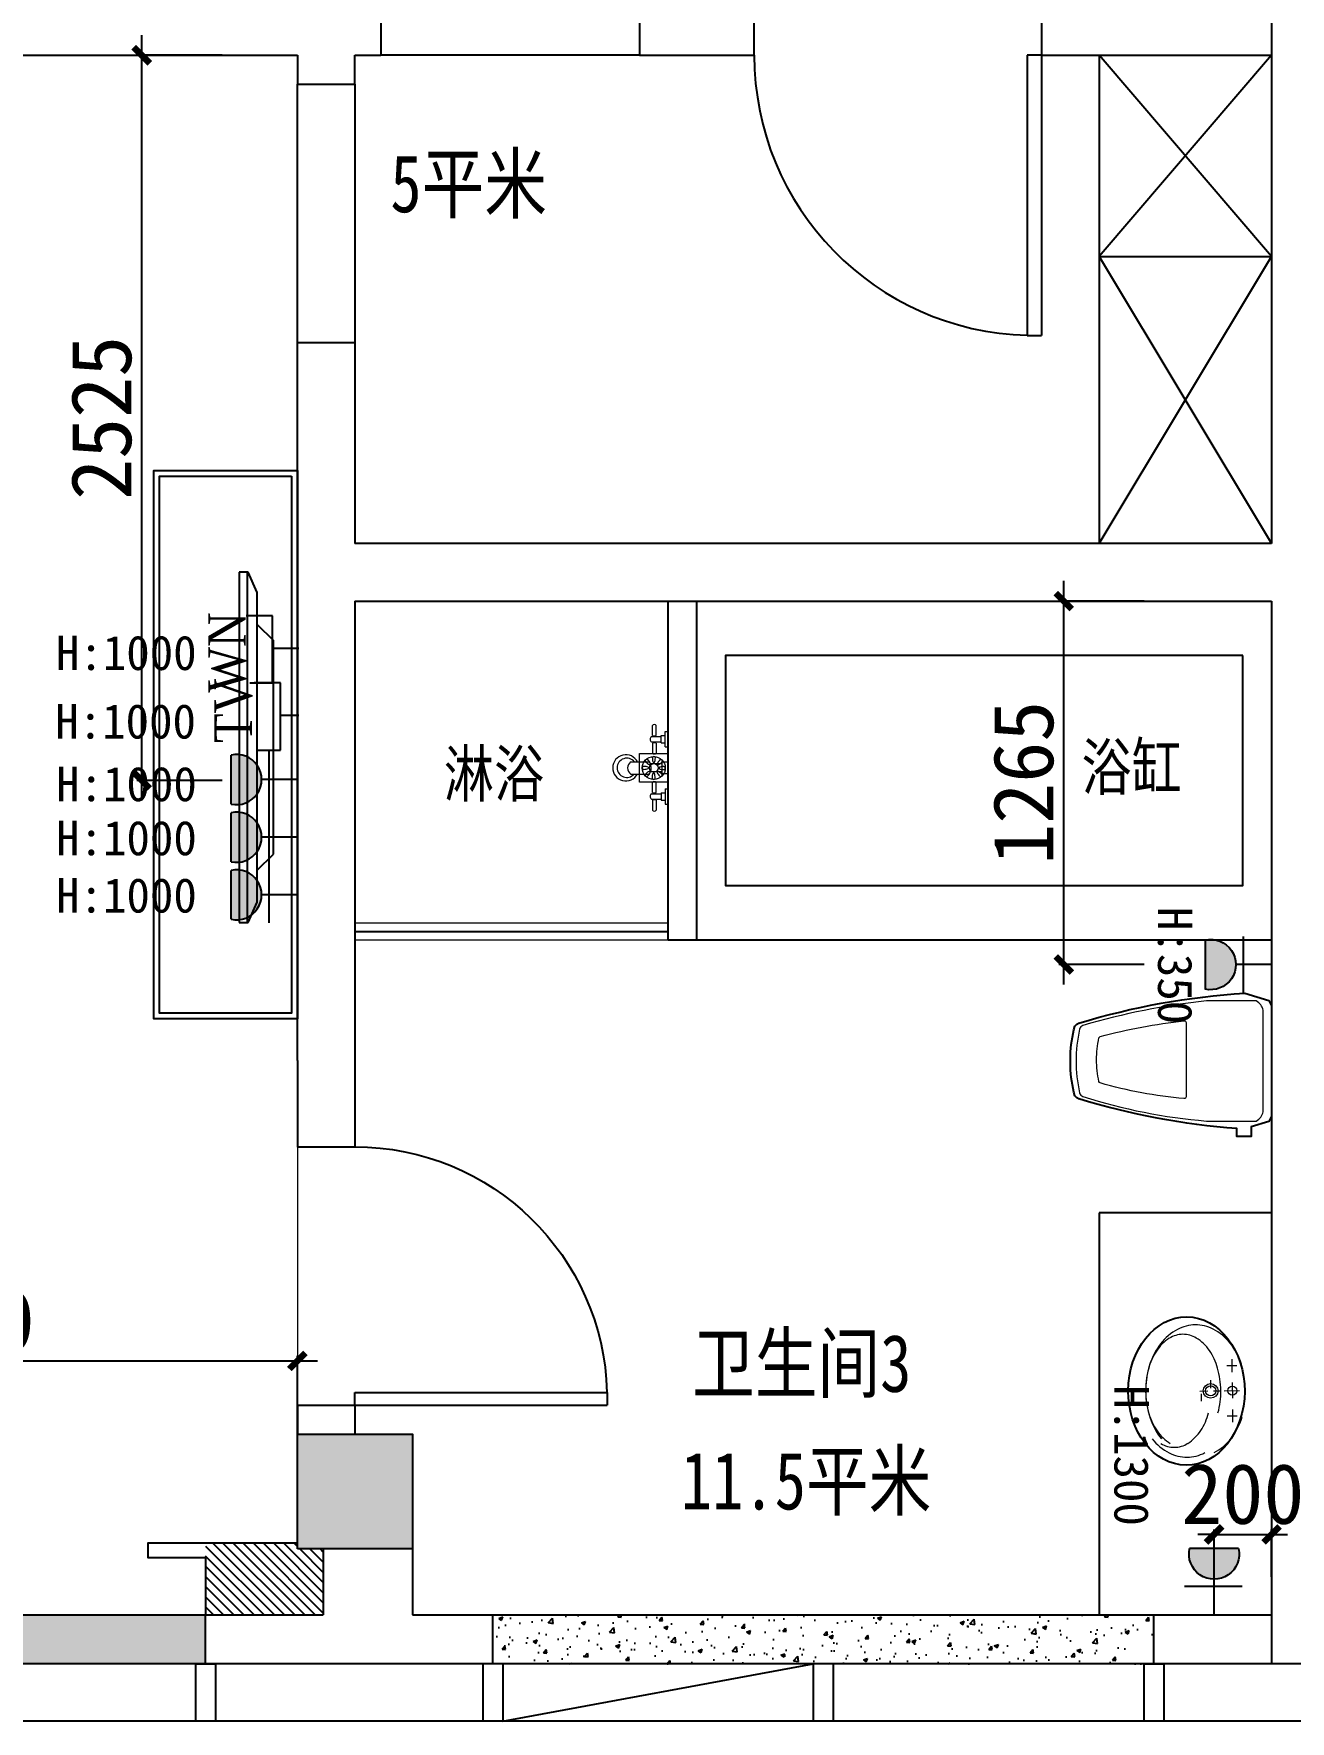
# Model space of a CAD drawing. Header units: millimetres. Extents: x 561810 to 956823, y -438984 to -391712.
# Drawn here: x 888937 to 893309, y -415003 to -409128 of the extents above; entities that cross this region are included whole.
import ezdxf

# ---------------------------------------------------------------- set-up
doc = ezdxf.new("R2010")
doc.units = ezdxf.units.MM
doc.header["$LTSCALE"] = 10
doc.header["$MEASUREMENT"] = 0
doc.linetypes.add('DASHED2', pattern=[9.525, 6.35, -3.175])
doc.linetypes.add('HIDDEN2', pattern=[4.7625, 3.175, -1.5875])
doc.layers.get('0').update_dxf_attribs({"linetype": 'CONTINUOUS'})
doc.layers.get('DEFPOINTS').update_dxf_attribs({"color": 1, "linetype": 'CONTINUOUS'})
for name, color, linetype in [('6-P插座', 4, 'CONTINUOUS'), ('6-P插座图例', 4, 'CONTINUOUS'), ('J-家私外线', 4, 'CONTINUOUS'), ('PUB_HATCH', 144, 'CONTINUOUS'), ('WALL', 7, 'CONTINUOUS'), ('WINDOW', 4, 'CONTINUOUS'), ('吊顶字', 250, 'CONTINUOUS'), ('填充', 8, 'CONTINUOUS'), ('墙', 7, 'CONTINUOUS')]:
    doc.layers.add(name, color=color, linetype=linetype)
doc.layers.add('家居内线', color=251, linetype='CONTINUOUS', lineweight=13)
doc.layers.add('细线', color=250, linetype='CONTINUOUS', lineweight=5)
doc.styles.add('12', font='', dxfattribs={"width": 0.8})
doc.styles.add('321', font='', dxfattribs={"width": 0.85})
doc.styles.add('宋体', font='')
doc.styles.add('施洛华标注样式', font='')
doc.styles.get('12').set_extended_font_data('SimSun')
doc.styles.get('321').set_extended_font_data('SimSun')
doc.styles.get('宋体').set_extended_font_data('SimSun')
doc.styles.get('施洛华标注样式').set_extended_font_data('SimSun')
doc.dimstyles.new('外标尺寸', dxfattribs={"dimscale": 70, "dimtxt": 3, "dimasz": 0.8, "dimexe": 0.25, "dimexo": 1, "dimgap": 0.5, "dimtad": 1, "dimdec": 0, "dimtxsty": '施洛华标注样式', "dimblk": 'ARCHTICK', "dimcen": 1.5, "dimdle": 1, "dimclrd": 250, "dimclre": 250, "dimclrt": 62, "dimadec": 0, "dimazin": 0, "dimtfac": 1, "dimtdec": 0, "dimtix": 1, "dimtmove": 1, "dimatfit": 3, "dimldrblk": 'ARCHTICK', "dimfxl": 0, "dimarcsym": 0})

# ---------------------------------------------------------------- blocks, each defined once
blk = doc.blocks.new('4')
at = {"layer": '6-P插座图例'}
h = blk.add_hatch(color=4, dxfattribs=at)
edge = h.paths.add_edge_path()
edge.add_ellipse((223569, -308613.5), major_axis=(0, 79.4), ratio=1, start_angle=-12.7447, end_angle=192.7446)
edge.add_line((223586.5, -308691), (223586.5, -308536.1))
at = {"layer": '6-P插座图例', "color": 4}
for p, q in [((223466.2, -308524.5), (223466.2, -308706.9)), ((223586.5, -308536.1), (223586.5, -308691)), ((223376.4, -308613.5), (223489.5, -308613.5))]:
    blk.add_line(p, q, dxfattribs=at)
blk.add_ellipse((223569, -308613.5), major_axis=(0, 79.4), ratio=1, start_param=-0.222437, end_param=3.364029, dxfattribs=at)
blk = doc.blocks.new('tv')
at = {"layer": '6-P插座', "color": 4}
for p, q in [((250323.5, -52625.1), (250323.5, -52704.7)), ((250557, -52704.7), (250557, -52612.9)), ((250323.5, -52704.7), (250557, -52704.7)), ((250444.7, -52705.4), (250444.7, -52769))]:
    blk.add_line(p, q, dxfattribs=at)
at = {"layer": '6-P插座', "color": 4, "insert": (250348.5, -52474.4), "char_height": 130.912, "width": 956.888, "attachment_point": 1, "style": '321'}
blk.add_mtext('{\\fDutch801 XBd BT|b0|i0|c0|p18;TV}', dxfattribs=at)
blk = doc.blocks.new('HSDFS')
at = {"layer": '6-P插座', "color": 4}
for p, q in [((449795.6, -697547.4), (449703.8, -697547.4)), ((449795.6, -697780.9), (449795.6, -697547.4)), ((449795.5, -697659.6), (449887.2, -697659.6)), ((449716, -697780.9), (449795.6, -697780.9))]:
    blk.add_line(p, q, dxfattribs=at)
at = {"layer": '6-P插座', "color": 4, "insert": (449571.4, -697814.2), "char_height": 130.912, "width": 956.888, "attachment_point": 1, "rotation": 90, "style": '321'}
blk.add_mtext('{\\fDutch801 XBd BT|b0|i0|c0|p18;WN}', dxfattribs=at)
blk = doc.blocks.new('_ARCHTICK')
at = {"color": 0, "linetype": 'ByBlock', "const_width": 0.4}
blk.add_lwpolyline([(-0.5, -0.5), (0.5, 0.5)], dxfattribs=at)
blk = doc.blocks.new('*D57')
at = {"color": 250, "lineweight": -2}
for p, q in [((892521.3, -412438.1), (892521.3, -411032.8)), ((892801.3, -411102.8), (892503.8, -411102.8)), ((892801.3, -412368.1), (892503.8, -412368.1))]:
    blk.add_line(p, q, dxfattribs=at)
at = {"layer": 'DEFPOINTS', "color": 0}
for p in [(892521.3, -411102.8), (893145.6, -411102.8), (893145.6, -412368.1)]:
    blk.add_point(p, dxfattribs=at)
at = {"color": 250, "lineweight": -2, "xscale": 56, "yscale": 56, "zscale": 56}
for p, rotation in [((892521.3, -411102.8), 90), ((892521.3, -412368.1), 270)]:
    blk.add_blockref('_ARCHTICK', p, dxfattribs=dict(at, rotation=rotation))
at = {"color": 62, "insert": (892381.3, -411735.4), "char_height": 210, "attachment_point": 5, "rotation": 90, "style": '施洛华标注样式'}
blk.add_mtext('1265', dxfattribs=at)
blk = doc.blocks.new('*D58')
at = {"color": 250, "lineweight": -2}
for p, q in [((893044.3, -414352.2), (892988.3, -414352.2)), ((893044.3, -414562.8), (893044.3, -414334.7)), ((893044.3, -414352.2), (893244.3, -414352.2)), ((893244.3, -414500.5), (893244.3, -414334.7)), ((893244.3, -414352.2), (893300.3, -414352.2))]:
    blk.add_line(p, q, dxfattribs=at)
at = {"layer": 'DEFPOINTS', "color": 0}
for p in [(893244.3, -414352.2), (893244.3, -414570.5), (893044.3, -414632.8)]:
    blk.add_point(p, dxfattribs=at)
at = {"color": 250, "lineweight": -2, "xscale": 56, "yscale": 56, "zscale": 56}
blk.add_blockref('_ARCHTICK', (893044.3, -414352.2), dxfattribs=at)
at = {"color": 250, "lineweight": -2, "xscale": 56, "yscale": 56, "zscale": 56, "rotation": 180}
blk.add_blockref('_ARCHTICK', (893244.3, -414352.2), dxfattribs=at)
at = {"color": 62, "insert": (893144.3, -414212.2), "char_height": 210, "attachment_point": 5, "style": '施洛华标注样式'}
blk.add_mtext('200', dxfattribs=at)
blk = doc.blocks.new('*D59')
at = {"color": 250, "lineweight": -2}
for p, q in [((889312.7, -411797.3), (889312.7, -409132.8)), ((889592.7, -409202.8), (889295.2, -409202.8)), ((889592.7, -411727.3), (889295.2, -411727.3))]:
    blk.add_line(p, q, dxfattribs=at)
at = {"layer": 'DEFPOINTS', "color": 0}
for p in [(889312.7, -409202.8), (889755.6, -409202.8), (889755.6, -411727.3)]:
    blk.add_point(p, dxfattribs=at)
at = {"color": 250, "lineweight": -2, "xscale": 56, "yscale": 56, "zscale": 56}
for p, rotation in [((889312.7, -409202.8), 90), ((889312.7, -411727.3), 270)]:
    blk.add_blockref('_ARCHTICK', p, dxfattribs=dict(at, rotation=rotation))
at = {"color": 62, "insert": (889172.7, -410465), "char_height": 210, "attachment_point": 5, "rotation": 90, "style": '施洛华标注样式'}
blk.add_mtext('2525', dxfattribs=at)
blk = doc.blocks.new('*D60')
at = {"color": 250, "lineweight": -2}
for p, q in [((887384.2, -413748.5), (889924.3, -413748.5)), ((887454.2, -414028.5), (887454.2, -413731)), ((889854.3, -414028.5), (889854.3, -413731))]:
    blk.add_line(p, q, dxfattribs=at)
at = {"layer": 'DEFPOINTS', "color": 0}
for p in [(889854.3, -413748.5), (889854.3, -414202.8), (887454.2, -414534)]:
    blk.add_point(p, dxfattribs=at)
at = {"color": 250, "lineweight": -2, "xscale": 56, "yscale": 56, "zscale": 56, "rotation": 180}
blk.add_blockref('_ARCHTICK', (887454.2, -413748.5), dxfattribs=at)
at = {"color": 250, "lineweight": -2, "xscale": 56, "yscale": 56, "zscale": 56}
blk.add_blockref('_ARCHTICK', (889854.3, -413748.5), dxfattribs=at)
at = {"color": 62, "insert": (888654.3, -413608.5), "char_height": 210, "attachment_point": 5, "style": '施洛华标注样式'}
blk.add_mtext('2400', dxfattribs=at)

msp = doc.modelspace()

# ---------------------------------------------------------------- hatches: boundary and pattern name
h = msp.add_hatch()
h.set_pattern_fill('ANSI31', color=250, scale=200, angle=-90, style=0)
h.set_pattern_definition([(315, (889944.32, -414802.755), (17.6777, 17.6777), [])])
h.paths.add_polyline_path([(889534.3, -414632.8), (889944.3, -414632.8), (889944.3, -414402.8), (889854.3, -414402.8), (889854.3, -414382.8), (889534.3, -414382.8)])
h = msp.add_hatch()
h.set_pattern_fill('AR-CONC', color=250, scale=20, style=0)
h.set_pattern_definition([(50, (889534.32, -414802.76), (143.452, -12.5504), [15, -165]), (355, (889534.32, -414802.76), (-27.75, 150.4384), [12, -132]), (100.4514, (889546.27, -414803.8), (115.702, 137.888), [12.748, -140.2284]), (46.184, (889534.32, -414762.76), (213.448, -33.104), [22.5, -247.5]), (96.6356, (889552.1, -414765.51), (186.933, 194.824), [19.122, -210.343]), (351.184, (889534.32, -414762.76), (186.932, 194.824), [18, -198]), (21, (889554.32, -414772.76), (119.3814, -80.5238), [15, -165]), (326, (889554.32, -414772.76), (48.663, 145.03), [12, -132]), (71.4514, (889564.27, -414779.47), (168.0445, 64.506), [12.748, -140.2284]), (37.5, (889534.32, -414802.755), (2.432, 66.5788), [0, -130.4, 0, -134, 0, -132.5]), (7.5, (889534.32, -414802.755), (52.6139, 78.8823), [0, -76.4, 0, -127.4, 0, -50.5]), (327.5, (889489.72, -414802.755), (106.7645, -4.511), [0, -50, 0, -156, 0, -207]), (317.5, (889469.72, -414802.755), (116.6372, 20.021), [0, -65, 0, -103.6, 0, -147])])
h.paths.add_polyline_path([(889534.3, -414802.8), (889534.3, -414632.8), (885534.3, -414632.8), (885534.3, -414802.8), (885569.3, -414802.8)])
h = msp.add_hatch()
h.set_pattern_fill('AR-CONC', color=250, scale=20, style=0)
h.set_pattern_definition([(50, (892834.32, -414802.76), (143.452, -12.5504), [15, -165]), (355, (892834.32, -414802.76), (-27.75, 150.438), [12, -132]), (100.4514, (892846.27, -414803.8), (115.702, 137.888), [12.748, -140.228]), (46.184, (892834.32, -414762.76), (213.448, -33.104), [22.5, -247.5]), (96.636, (892852.1, -414765.51), (186.933, 194.824), [19.122, -210.343]), (351.184, (892834.32, -414762.76), (186.932, 194.824), [18, -198]), (21, (892854.32, -414772.76), (119.3814, -80.524), [15, -165]), (326, (892854.32, -414772.76), (48.663, 145.03), [12, -132]), (71.4514, (892864.27, -414779.47), (168.0445, 64.506), [12.748, -140.228]), (37.5, (892834.32, -414802.755), (2.432, 66.5788), [0, -130.4, 0, -134, 0, -132.5]), (7.5, (892834.32, -414802.755), (52.614, 78.8823), [0, -76.4, 0, -127.4, 0, -50.5]), (327.5, (892789.72, -414802.755), (106.7645, -4.511), [0, -50, 0, -156, 0, -207]), (317.5, (892769.72, -414802.755), (116.6372, 20.021), [0, -65, 0, -103.6, 0, -147])])
h.paths.add_polyline_path([(890534.3, -414632.8), (890534.3, -414802.8), (890569.3, -414802.8), (892834.3, -414802.8), (892834.3, -414632.8)])
at = {"layer": 'PUB_HATCH'}
h = msp.add_hatch(color=256, dxfattribs=at)
h.paths.add_polyline_path([(877864.3, -414402.8), (877864.3, -414002.8), (878264.3, -414002.8), (878264.3, -414402.8)])
h.paths.add_polyline_path([(866004.3, -414402.8), (866004.3, -414002.8), (866404.3, -414002.8), (866404.3, -414402.8)])
h.paths.add_polyline_path([(866004.3, -409202.8), (866004.3, -408802.8), (866404.3, -408802.8), (866404.3, -409202.8)])
h.paths.add_polyline_path([(866004.3, -402742.8), (866004.3, -402342.8), (866404.3, -402342.8), (866404.3, -402742.8)])
h.paths.add_polyline_path([(901714.3, -402742.8), (901714.3, -402342.8), (902114.3, -402342.8), (902114.3, -402742.8)])
h.paths.add_polyline_path([(901714.3, -409202.8), (901714.3, -408802.8), (902114.3, -408802.8), (902114.3, -409202.8)])
h.paths.add_polyline_path([(901714.3, -414402.8), (901714.3, -414002.8), (902114.3, -414002.8), (902114.3, -414402.8)])
h.paths.add_polyline_path([(889854.3, -414402.8), (889854.3, -414002.8), (890254.3, -414002.8), (890254.3, -414402.8)])

# ---------------------------------------------------------------- linework, layer by layer
at = {"color": 250}
for p, q in [((892444, -409202.8), (892394, -409202.8)), ((892394, -409202.8), (892394, -410177.8)), ((892444, -409202.8), (892444, -410177.8)), ((892394, -410177.8), (892444, -410177.8))]:
    msp.add_line(p, q, dxfattribs=at)
at = {"color": 250, "extrusion": (0, 0, -1)}
for p, q in [((890054.3, -413902.8), (890054.3, -413857.8)), ((890054.3, -413857.8), (890931.8, -413857.8)), ((890931.8, -413857.8), (890931.8, -413902.8)), ((890054.3, -413902.8), (890931.8, -413902.8))]:
    msp.add_line(p, q, dxfattribs=at)
at = {"color": 1}
for p, q in [((889499.3, -414802.8), (889499.3, -415002.8)), ((889569.3, -414802.8), (889569.3, -415002.8)), ((890499.3, -414802.8), (890499.3, -415002.8)), ((890569.3, -414802.8), (890569.3, -415002.8)), ((890569.3, -415002.8), (891649.3, -414802.8)), ((891649.3, -414802.8), (891649.3, -415002.8)), ((891719.3, -414802.8), (891719.3, -415002.8)), ((892799.3, -414802.8), (892799.3, -415002.8)), ((892869.3, -414802.8), (892869.3, -415002.8))]:
    msp.add_line(p, q, dxfattribs=at)
for points in [[(890569.3, -414802.8), (890499.3, -414802.8)], [(892799.3, -414802.8), (892869.3, -414802.8)]]:
    msp.add_lwpolyline(points, dxfattribs=at)
at = {"color": 250}
msp.add_arc((892419, -409202.8), 975, 180, 268.53072, dxfattribs=at)
at = {"color": 250, "extrusion": (0, 0, -1)}
msp.add_arc((-890054.3, -413880.3), 877.5, 90, 178.53072, dxfattribs=at)
at = {"layer": 'J-家私外线', "color": 250}
msp.add_lwpolyline([(889854.3, -410647.8), (889854.3, -412557.8), (889354.3, -412557.8), (889354.3, -410647.8)], close=True, dxfattribs=at)
at = {"layer": 'WALL'}
for p, q in [((893244.3, -408502.8), (893244.3, -410902.8)), ((890144.3, -409002.8), (890144.3, -409202.8)), ((891044.3, -409002.8), (891044.3, -409202.8)), ((891444, -409202.8), (891444, -409002.8)), ((892444, -409002.8), (892444, -409202.8)), ((884944.3, -409202.8), (889854.3, -409202.8)), ((889854.3, -409202.8), (889854.3, -409302.8)), ((890054.3, -409202.8), (890144.3, -409202.8)), ((890054.3, -409302.8), (890054.3, -409202.8)), ((891044.3, -409202.8), (891444, -409202.8)), ((892444, -409202.8), (893244.3, -409202.8)), ((890054.3, -410202.8), (890054.3, -410902.8)), ((890054.3, -410202.8), (890054.3, -410902.8)), ((893244.3, -410902.8), (890054.3, -410902.8)), ((890054.3, -411102.8), (890054.3, -413002.8)), ((890054.3, -411102.8), (893244.3, -411102.8)), ((891144.3, -412282.8), (891144.3, -411102.8)), ((891244.3, -412282.8), (891244.3, -411102.8)), ((893244.3, -411102.8), (893244.3, -414802.8)), ((891144.3, -412282.8), (891244.3, -412282.8)), ((889854.3, -413902.8), (889854.3, -414002.8)), ((890054.3, -413902.8), (890054.3, -414002.8)), ((889944.3, -414402.8), (889944.3, -414632.8)), ((890254.3, -414402.8), (890254.3, -414632.8)), ((884944.3, -414632.8), (889944.3, -414632.8)), ((890254.3, -414632.8), (893244.3, -414632.8))]:
    msp.add_line(p, q, dxfattribs=at)
for points in [[(889854.3, -409302.8), (890054.3, -409302.8)], [(889854.3, -412702.8), (889854.3, -410502.8), (889854.3, -410502.8), (889854.3, -410202.8), (890054.3, -410202.8)], [(889854.3, -412702.8), (889854.3, -412702.8), (889854.3, -413002.8), (890054.3, -413002.8)], [(889854.3, -413902.8), (890054.3, -413902.8)], [(889854.3, -414402.8), (889854.3, -414002.8), (890254.3, -414002.8), (890254.3, -414402.8), (889854.3, -414402.8)], [(889854.3, -414402.8), (889854.3, -414002.8), (890254.3, -414002.8), (890254.3, -414402.8), (889854.3, -414402.8)], [(889944.3, -414002.8), (890144.3, -414002.8)], [(890534.3, -414802.8), (890534.3, -414632.8)], [(892834.3, -414802.8), (892834.3, -414632.8)]]:
    msp.add_lwpolyline(points, dxfattribs=at)
at = {"layer": 'WINDOW', "color": 250}
msp.add_line((890054.3, -412252.8), (891144.3, -412252.8), dxfattribs=at)
at = {"layer": 'WINDOW'}
for p, q in [((902564.3, -414802.8), (865564.3, -414802.8)), ((902684.3, -415002.8), (865364.3, -415002.8))]:
    msp.add_line(p, q, dxfattribs=at)
at = {"layer": '填充', "color": 250, "ltscale": 0.01}
for p, q in [((892644.3, -409202.8), (892644.3, -410902.8)), ((892644.3, -409902.8), (893244.3, -409902.8)), ((889682.7, -411002.3), (889652.1, -411002.3)), ((889652.1, -411002.3), (889652.1, -412221.9)), ((889714.6, -411073.2), (889682.7, -411002.3)), ((889714.6, -412150.9), (889714.6, -411073.2)), ((889714.6, -411184.6), (889771.3, -411240.1)), ((889771.3, -411984.1), (889771.3, -411240.1)), ((889714.6, -412039.6), (889771.3, -411984.1)), ((889682.7, -412221.9), (889714.6, -412150.9)), ((889652.1, -412221.9), (889682.7, -412221.9)), ((891244.3, -412282.8), (893244.3, -412282.8)), ((893244.3, -413232.8), (892644.3, -413232.8)), ((892644.3, -413232.8), (892644.3, -414632.8))]:
    msp.add_line(p, q, dxfattribs=at)
msp.add_lwpolyline([(889854.3, -410647.8), (889854.3, -412557.8), (889354.3, -412557.8), (889354.3, -410647.8)], close=True, dxfattribs=at)
msp.add_lwpolyline([(893144.3, -411292.8), (891344.3, -411292.8), (891344.3, -412092.8), (893144.3, -412092.8), (893144.3, -411292.8)], dxfattribs=at)
msp.add_lwpolyline([(893234.3, -412494), (893244.3, -412512.6), (893244.3, -412704.1), (893244.3, -412895.6), (893234.3, -412914.2), (893172.8, -412933.3), (893172.8, -412967.1), (893123.3, -412967.1), (893123.3, -412939.3, -0.057211), (892574.2, -412835.6, -0.172572), (892559.9, -412825.6, -0.053902), (892544.1, -412722.7), (892544.1, -412704.1), (892544.1, -412685.5, -0.053902), (892559.9, -412582.6, -0.172572), (892574.2, -412572.6, -0.059878), (893151.3, -412468.3)], format="xyb", close=True, dxfattribs=at)
at = {"layer": '填充', "color": 142, "ltscale": 0.01}
for points in [[(889854.3, -414382.8), (889334.3, -414382.8), (889334.3, -414432.8), (889534.3, -414432.8), (889534.3, -414632.8)], [(889499.3, -414802.8), (889569.3, -414802.8), (889534.3, -414802.8), (889534.3, -414632.8)]]:
    msp.add_lwpolyline(points, dxfattribs=at)
at = {"layer": '填充', "color": 250, "ltscale": 0.01}
msp.add_ellipse((892948.2, -413853.1), major_axis=(1.4, 258.2), ratio=0.784654, start_param=3.141593, end_param=9.424778, dxfattribs=at)
at = {"layer": '墙', "color": 250}
for p, q in [((891044.3, -409202.8), (890144.3, -409202.8)), ((889854.3, -410202.8), (889854.3, -409302.8)), ((890054.3, -409302.8), (890054.3, -410202.8)), ((889679.8, -411002.3), (889679.8, -412221.9))]:
    msp.add_line(p, q, dxfattribs=at)
for points in [[(893244.3, -409202.8), (892644.3, -409902.8), (893244.3, -410902.8)], [(892644.3, -410902.8), (893244.3, -409902.8), (892644.3, -409202.8)]]:
    msp.add_lwpolyline(points, dxfattribs=at)
at = {"layer": '墙', "color": 250, "elevation": 0}
msp.add_lwpolyline([(889834.3, -410667.8), (889834.3, -412537.8), (889374.3, -412537.8), (889374.3, -410667.8)], close=True, dxfattribs=at)
at = {"layer": '家居内线', "color": 251}
for p, q in [((891089.5, -411570.9), (891089.5, -411535.8)), ((891103, -411570.9), (891103, -411535.8)), ((891086.8, -411574.7), (891119.9, -411574.7)), ((891086.8, -411593.2), (891120, -411593.2)), ((891089.5, -411597), (891089.5, -411632.1)), ((891103.1, -411597), (891103.1, -411632.1)), ((891120, -411596.8), (891119.9, -411571.1)), ((891119.9, -411571.1), (891134.3, -411571.1)), ((891120, -411596.8), (891134.3, -411596.8)), ((891134.3, -411610.3), (891134.3, -411557.5)), ((891134.3, -411557.5), (891144.3, -411557.5)), ((891065.8, -411662.2), (891065.2, -411660.7)), ((891073.2, -411654.8), (891071.7, -411654.1)), ((891089.5, -411648.3), (891090.1, -411646.8)), ((891100, -411648.3), (891099.4, -411646.8)), ((891116.1, -411655.3), (891117.6, -411654.7)), ((891134.3, -411610.3), (891144.3, -411610.3)), ((891013.9, -411662.9), (891079.1, -411662.9)), ((891013.9, -411705), (891079.1, -411705)), ((891058.8, -411678.2), (891057.3, -411678.9)), ((891058.8, -411688.7), (891057.3, -411688.1)), ((891065.2, -411705), (891064.6, -411706.5)), ((891072.6, -411712.4), (891071.1, -411713.1)), ((891123.3, -411669.9), (891083, -411669.9)), ((891123.3, -411697.9), (891083, -411697.9)), ((891088.7, -411719.4), (891089.3, -411720.9)), ((891099.2, -411719.4), (891098.5, -411720.9)), ((891115.5, -411713), (891117, -411713.7)), ((891122.9, -411705.6), (891123.5, -411707.1)), ((891123.5, -411662.8), (891124.1, -411661.3)), ((891129.9, -411679.1), (891131.4, -411679.7)), ((891129.9, -411689.6), (891131.4, -411688.9)), ((891086.8, -411773.7), (891120, -411773.7)), ((891089.6, -411769.9), (891089.5, -411734.8)), ((891103.1, -411769.9), (891103.1, -411734.8)), ((891120, -411770.1), (891120, -411795.8)), ((891120, -411770.1), (891134.4, -411770.1)), ((891134.4, -411756.6), (891134.4, -411809.4)), ((891134.4, -411756.6), (891144.4, -411756.6)), ((891086.8, -411792.2), (891120, -411792.2)), ((891089.6, -411796), (891089.6, -411831.1)), ((891103.1, -411796), (891103.1, -411831.1)), ((891120, -411795.8), (891134.4, -411795.8)), ((891134.4, -411809.4), (891144.4, -411809.4)), ((889854.3, -413002.8), (889854.3, -413902.8))]:
    msp.add_line(p, q, dxfattribs=at)
at = {"layer": '家居内线', "color": 250}
for p, q in [((890054.3, -412222.8), (891144.3, -412222.8)), ((890054.3, -412282.8), (891144.3, -412282.8)), ((893088.2, -413764.7), (893123.2, -413764.4)), ((893107.1, -413786.9), (893106.7, -413742.6)), ((893032.1, -413815.1), (893032.3, -413842.9)), ((893107.4, -413823.7), (893107.9, -413877.4)), ((892995.1, -413853), (893022.6, -413852.7)), ((892999.7, -413862.4), (892999.9, -413888.5)), ((893042.1, -413852.6), (893067.4, -413852.3)), ((893079.7, -413852.2), (893132.2, -413851.8)), ((893089.8, -413939.6), (893124.8, -413939.3)), ((893108.2, -413917), (893108.6, -413961.3))]:
    msp.add_line(p, q, dxfattribs=at)
at = {"layer": '家居内线', "color": 251}
for points in [[(891144.3, -411733.9), (891044.3, -411733.9), (891044.3, -411633.9), (891144.3, -411633.9)], [(891123.3, -411662.9), (891144.3, -411662.9), (891144.3, -411704.9), (891123.3, -411704.9)]]:
    msp.add_lwpolyline(points, close=True, dxfattribs=at)
for centre, radius in [((891094.3, -411683.9), 40.1), ((891094.8, -411683.9), 15)]:
    msp.add_circle(centre, radius, dxfattribs=at)
at = {"layer": '家居内线', "color": 250}
for centre, radius in [((893032.4, -413852.6), 25.6), ((893032.4, -413852.6), 17.7), ((893107.7, -413852), 15.9)]:
    msp.add_circle(centre, radius, dxfattribs=at)
at = {"layer": '家居内线', "color": 251}
for centre, radius, start, end in [((891096.3, -411541.7), 9.01, 41.26194, 138.76478), ((891092.4, -411583.9), 10.8, 121.30994, 238.71678), ((891096.3, -411549.4), 22.5, 252.52818, 287.49854), ((891096.3, -411618.5), 22.5, 72.52818, 107.49854), ((890997.2, -411683.5), 45.8, 26.73072, 332.02905), ((891000.4, -411683.5), 33.6, 37.97433, 320.36306), ((891069.8, -411658.8), 5, 67.64006, 202.35994), ((891096.3, -411626.2), 9.01, 221.26194, 318.76478), ((891094.8, -411648.8), 5, 22.64006, 157.35994), ((891119.5, -411659.4), 5, 337.64006, 112.35994), ((891028.8, -411683.9), 25.7, 125.17594, 234.85079), ((891059.2, -411683.5), 5, 112.64006, 247.35994), ((891069.2, -411708.4), 5, 157.64006, 292.35994), ((891048.8, -411683.9), 36.9, 337.7312, 34.75899), ((891048.8, -411683.9), 36.9, 325.26773, 337.7312), ((891118.9, -411709), 5, 247.64006, 22.35994), ((891129.5, -411684.3), 5, 292.64006, 67.35994), ((891092.4, -411783), 10.8, 121.30994, 238.71678), ((891093.9, -411719), 5, 202.64006, 337.35994), ((891096.3, -411740.7), 9.01, 41.26194, 138.76478), ((891096.3, -411748.4), 22.5, 252.52818, 287.49854), ((891096.3, -411817.5), 22.5, 72.52818, 107.49854), ((891096.3, -411825.2), 9.01, 221.26194, 318.76478)]:
    msp.add_arc(centre, radius, start, end, dxfattribs=at)
at = {"layer": '家居内线', "color": 250}
for centre, radius, start, end in [((893005.4, -413802.2), 185.9, 118.33804, 142.38933), ((892936.2, -413744.3), 88.7, 90.50761, 122.44858), ((892980.1, -413755.3), 132.6, 90.50761, 118.33804), ((892936.2, -413744.3), 88.7, 58.56663, 90.50761), ((892980.1, -413755.3), 132.6, 62.67717, 90.50761), ((892955.6, -413802.7), 185.9, 38.62588, 62.67717), ((893020.3, -413829.3), 211.1, 146.90745, 165.12047), ((893044.8, -413832.5), 235.6, 142.38933, 162.50353), ((892968.9, -413795.8), 149.7, 122.44858, 146.90745), ((892904.4, -413796.3), 149.7, 34.10776, 58.56663), ((892853.5, -413830.8), 211.1, 15.89475, 34.10776), ((892916.8, -413833.7), 235.6, 18.51168, 38.62588), ((893106.4, -413852), 300.3, 162.50353, 180.50761), ((893101.5, -413850.9), 295, 165.12047, 180.50761), ((892772.8, -413853.8), 295, 0.50761, 15.89475), ((893106.4, -413852), 300.3, 180.50761, 198.51168), ((893101.5, -413850.9), 295, 180.50761, 195.89475), ((892772.8, -413853.8), 295, 345.12047, 0.50761), ((893020.7, -413873.8), 211.1, 195.89475, 214.10776), ((893045.1, -413872.5), 235.6, 198.51168, 218.62588), ((892821.1, -413875.3), 211.1, 326.90745, 345.12047), ((892917.2, -413873.7), 235.6, 322.38933, 342.50353), ((892969.9, -413908.3), 149.7, 214.10776, 238.56663), ((892872.6, -413908.9), 149.7, 302.44858, 326.90745), ((892973.5, -413903.5), 185.9, 218.62588, 242.67717), ((892905.3, -413960.3), 88.7, 238.56663, 270.50761), ((892949, -413950.9), 132.6, 242.67717, 270.50761), ((892905.3, -413960.3), 88.7, 270.50761, 302.44858), ((892949, -413950.9), 132.6, 270.50761, 298.33804), ((892956.5, -413904), 185.9, 298.33804, 322.38933)]:
    msp.add_arc(centre, radius, start, end, dxfattribs=at)
at = {"layer": '家居内线', "color": 251}
for centre, major_axis in [((891069.5, -411658.5), (12.9, -12.9)), ((891094.8, -411648.3), (0, -18.3)), ((891119.8, -411659.1), (-12.9, -12.9)), ((891058.8, -411683.5), (18.3, 0)), ((891068.9, -411708.7), (12.9, 12.9)), ((891093.9, -411719.4), (0, 18.3)), ((891119.2, -411709.3), (-12.9, 12.9)), ((891129.9, -411684.3), (-18.3, 0))]:
    msp.add_ellipse(centre, major_axis=major_axis, ratio=0.286893, start_param=4.712389, end_param=7.853982, dxfattribs=at)
at = {"layer": '细线', "color": 250}
msp.add_lwpolyline([(893191.1, -412913.1, 0.209294), (893215.2, -412881.2), (893215.2, -412527, 0.209294), (893191.1, -412495.1), (893017.7, -412495.1, 0.04506), (892588.1, -412580.3, 0.266533), (892576.1, -412593.8, 0.055623), (892563.9, -412704.1, 0.055623), (892576.1, -412814.4, 0.264903), (892588, -412827.9, 0.056066), (893017.8, -412913.1), (893191.1, -412913.1)], format="xyb", dxfattribs=at)
msp.add_lwpolyline([(892643.7, -412775.7, -0.055659), (892635.3, -412699.8, -0.055659), (892643.7, -412623.9, -0.262781), (892647.9, -412619.1, -0.038851), (892939.5, -412564.4, -0.448495), (892946.6, -412570.6), (892946.6, -412829, -0.443207), (892939.6, -412835.2, -0.048402), (892647.9, -412780.4, -0.262781)], format="xyb", close=True, dxfattribs=at)

# ---------------------------------------------------------------- block references
at = {"layer": '6-P插座', "color": 250, "linetype": 'DASHED2', "ltscale": 100}
msp.add_blockref('HSDFS', (439972.5, 286392.8), dxfattribs=at)
at = {"layer": '6-P插座', "color": 250, "linetype": 'DASHED2', "ltscale": 100, "rotation": 90}
msp.add_blockref('tv', (837090.7, -661945.1), dxfattribs=at)
at = {"layer": '6-P插座', "color": 250, "linetype": 'DASHED2', "ltscale": 100, "yscale": 1.100000000093132, "zscale": 1.1}
for p, xscale, rotation in [((1135568.4, -751199.2), 1.099999999627471, 180), ((1135568.4, -751399.9), 1.099999999627471, 180), ((1135568.4, -751600.5), 1.099999999627471, 180), ((1232519.2, -660346.8), -1.099999999627471, 270)]:
    msp.add_blockref('4', p, dxfattribs=dict(at, xscale=xscale, rotation=rotation))
at = {"layer": '6-P插座', "color": 250, "linetype": 'DASHED2', "ltscale": 100, "xscale": -1.099999999627471, "yscale": 1.100000000093132, "zscale": 1.1}
msp.add_blockref('4', (1138958.4, -72893.8), dxfattribs=at)

# ---------------------------------------------------------------- texts
at = {"layer": '吊顶字', "color": 4, "linetype": 'HIDDEN2', "lineweight": 13, "ltscale": 0.13, "char_height": 120, "width": 1161.29, "attachment_point": 7, "style": '宋体'}
for insert in [(889013.8, -411344.9), (889011.5, -411583.5), (889014.5, -411801.5), (889014.5, -411989.7), (889014.5, -412189.3)]:
    msp.add_mtext('H:1000', dxfattribs=dict(at, insert=insert))
at = {"layer": '吊顶字', "color": 4, "linetype": 'HIDDEN2', "lineweight": 13, "ltscale": 0.13, "char_height": 120, "width": 1161.29, "attachment_point": 7, "rotation": 270, "style": '宋体'}
for s, insert in [('H:350', (892847.2, -412168)), ('H:1300', (892695.4, -413832.8))]:
    msp.add_mtext(s, dxfattribs=dict(at, insert=insert))
at = {"layer": '填充', "color": 250, "ltscale": 0.01, "style": '12', "width": 0.8}
for s, height, p in [('5平米', 200, (890177.6, -409749.2)), ('淋浴', 160, (890363.6, -411783.9)), ('浴缸', 160, (892582.6, -411760.6)), ('卫生间3', 200, (891227.5, -413856.1)), ('11.5平米', 200, (891188.6, -414265.3))]:
    msp.add_text(s, height=height, dxfattribs=at).set_placement(p)

# ---------------------------------------------------------------- dimensions: what is measured, and where the dimension line sits
at = {"color": 1}
for base, p1, p2, picture, middle in [((889312.6547, -409202.7551), (889755.6031, -411727.3429), (889755.6031, -409202.7551), '*D59', (889172.6547, -410465.049)), ((892521.3, -411102.8), (893145.6, -412368.1), (893145.6, -411102.8), '*D57', (892381.3, -411735.4))]:
    dim = msp.add_linear_dim(base=base, p1=p1, p2=p2, angle=90, dimstyle='外标尺寸', dxfattribs=at)
    dim.commit()
    dim.dimension.update_dxf_attribs({"geometry": picture, "text_midpoint": middle})
for base, p1, p2, picture, middle in [((889854.3, -413748.5), (887454.2, -414534), (889854.3, -414202.8), '*D60', (888654.3, -413608.5)), ((893244.3, -414352.2), (893044.3, -414632.8), (893244.3, -414570.5), '*D58', (893144.3, -414212.2))]:
    dim = msp.add_linear_dim(base=base, p1=p1, p2=p2, dimstyle='外标尺寸', dxfattribs=at)
    dim.commit()
    dim.dimension.update_dxf_attribs({"geometry": picture, "text_midpoint": middle})

doc.saveas('drawing.dxf')
